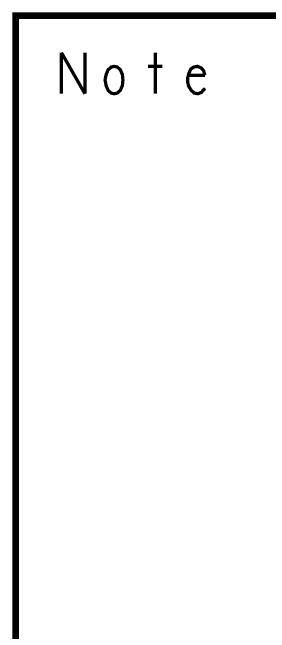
# Model space of a CAD drawing. Header units: millimetres. Extents: x 0 to 442, y 0 to 314.
# Drawn here: x 167.34 to 177.37, y 137.65 to 161.81 of the extents above; entities that cross this region are included whole.
import ezdxf

# ---------------------------------------------------------------- set-up
doc = ezdxf.new("R2010")
doc.units = ezdxf.units.MM
doc.header["$LTSCALE"] = 23.1
doc.layers.get('0').update_dxf_attribs({"linetype": 'CONTINUOUS'})

msp = doc.modelspace()

# ---------------------------------------------------------------- linework, layer by layer
for points, const_width in [([(167.464, 161.686), (256.069, 161.686), (256.069, 65.596), (167.464, 65.596)], 0.254), ([(171.308, 158.644), (171.189, 158.67), (171.069, 158.777), (170.99, 158.964), (170.95, 159.177), (170.99, 159.39), (171.069, 159.577), (171.189, 159.684), (171.308, 159.71), (171.427, 159.684), (171.547, 159.577), (171.626, 159.39), (171.646, 159.177), (171.626, 158.964), (171.547, 158.777), (171.427, 158.67)], 0.127)]:
    msp.add_lwpolyline(points, close=True, dxfattribs=dict(const_width=const_width))
at = {"const_width": 0.127}
for points in [[(169.25, 158.644), (169.25, 160.244)], [(169.25, 160.244), (170.165, 158.644)], [(170.165, 158.644), (170.165, 160.244)], [(172.908, 160.244), (172.908, 158.644)], [(172.629, 159.71), (173.187, 159.71)], [(174.847, 159.364), (174.787, 159.55), (174.687, 159.657), (174.548, 159.71), (174.409, 159.684), (174.289, 159.604), (174.21, 159.417), (174.17, 159.257), (174.17, 159.097), (174.21, 158.937), (174.309, 158.777), (174.429, 158.67), (174.568, 158.644), (174.707, 158.697), (174.847, 158.857)], [(174.21, 159.364), (174.847, 159.364)]]:
    msp.add_lwpolyline(points, dxfattribs=at)

doc.saveas('drawing.dxf')
